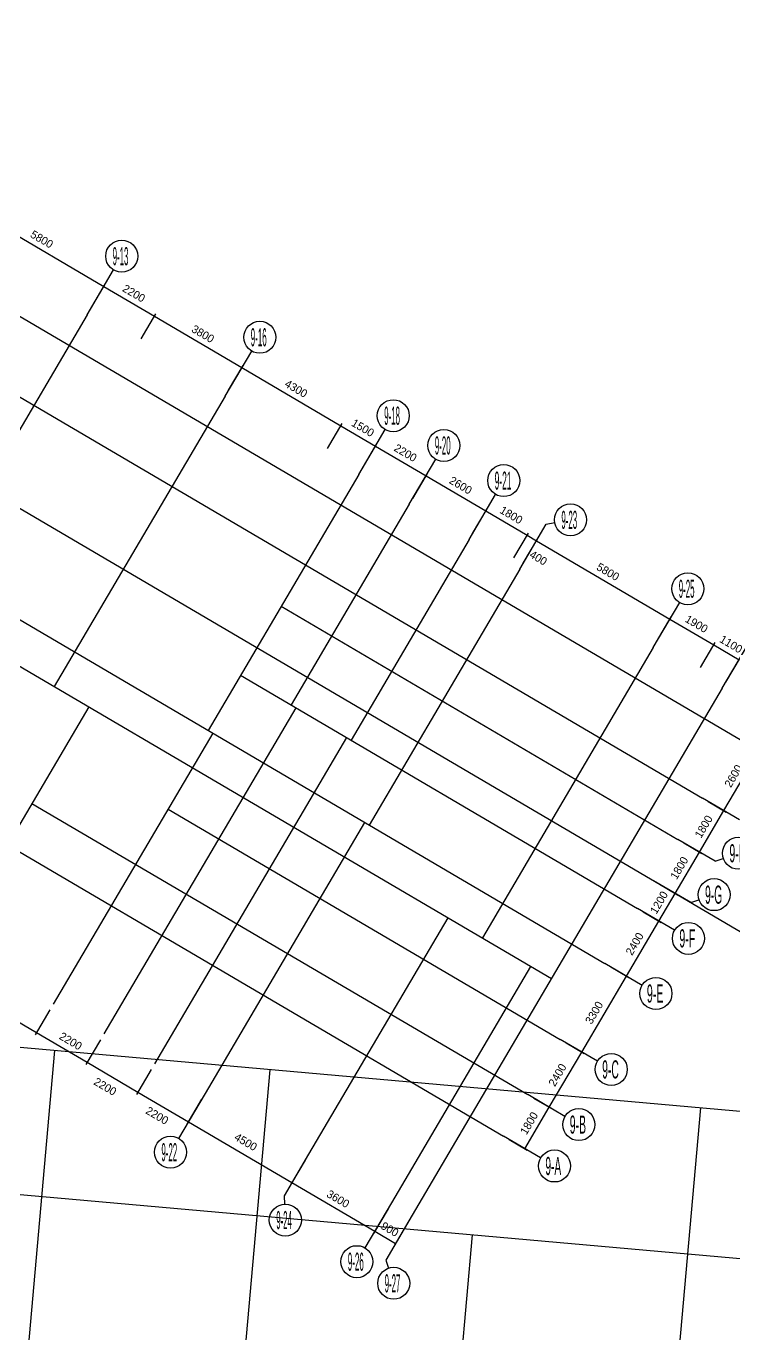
# Model space of a CAD drawing. Extents: x 471867 to 669967, y 35268 to 238913.
# Drawn here: x 611513 to 638021, y 94429 to 143453 of the extents above; entities that cross this region are included whole.
import ezdxf

# ---------------------------------------------------------------- set-up
doc = ezdxf.new("R2010")
doc.units = 0
doc.header["$LTSCALE"] = 100
doc.header["$MEASUREMENT"] = 0
for name, color, linetype in [('AXIS', 3, 'Continuous'), ('DOTE', 253, 'Continuous'), ('L-AXIS', 3, 'Continuous')]:
    doc.layers.add(name, color=color, linetype=linetype)
doc.styles.add('hztxt2', font='hztxt2')
doc.dimstyles.get("Standard").update_dxf_attribs({"dimtxt": 300, "dimasz": 100, "dimexe": 100, "dimexo": 250, "dimgap": 100, "dimtad": 0, "dimtoh": 1, "dimdec": 0, "dimdsep": 46, "dimcen": 0.09, "dimclrt": 7, "dimadec": 0, "dimazin": 0, "dimtfac": 1, "dimtdec": 4, "dimtofl": 0, "dimtmove": 0, "dimatfit": 3, "dimfxl": 1, "dimtolj": 1, "dimtzin": 0, "dimarcsym": 0})

# ---------------------------------------------------------------- blocks, each defined once
blk = doc.blocks.new('*D150')
at = {"layer": 'L-AXIS', "color": 0, "linetype": 'ByBlock', "lineweight": -2}
for p, q in [((630130, 123315), (630679, 124249)), ((630629, 124163), (635628, 121223)), ((635130, 120375), (635679, 121309))]:
    blk.add_line(p, q, dxfattribs=at)
for points in [[(630629, 124163), (630723, 124127), (630706, 124098)], [(635628, 121223), (635534, 121260), (635551, 121288)]]:
    blk.add_solid(points, dxfattribs=at)
at = {"layer": 'L-AXIS', "color": 7, "linetype": 'Continuous', "lineweight": -2, "insert": (633306, 122995), "char_height": 300, "width": 780, "attachment_point": 5, "rotation": 329.5454, "style": 'hztxt2'}
blk.add_mtext('5800', dxfattribs=at)
blk = doc.blocks.new('_AXISO')
blk.add_circle((0, 0), 0.5)
blk = doc.blocks.new('*D215')
at = {"layer": 'L-AXIS', "color": 0, "linetype": 'ByBlock', "lineweight": -2}
for p, q in [((633999, 107836), (635216, 109905)), ((634624, 110252), (635302, 109854)), ((633408, 108184), (634085, 107785))]:
    blk.add_line(p, q, dxfattribs=at)
for points in [[(635216, 109905), (635179, 109810), (635150, 109827)], [(633999, 107836), (634035, 107931), (634064, 107914)]]:
    blk.add_solid(points, dxfattribs=at)
at = {"layer": 'L-AXIS', "color": 7, "linetype": 'Continuous', "lineweight": -2, "insert": (634306, 109048), "char_height": 300, "width": 785, "attachment_point": 5, "rotation": 59.5454, "style": 'hztxt2'}
blk.add_mtext('2400', dxfattribs=at)
blk = doc.blocks.new('*D32')
at = {"layer": 'L-AXIS', "color": 0, "linetype": 'ByBlock', "lineweight": -2}
for p, q in [((633408, 108184), (634085, 107785)), ((632326, 104991), (633999, 107836)), ((631735, 105339), (632413, 104941))]:
    blk.add_line(p, q, dxfattribs=at)
for points in [[(633999, 107836), (633963, 107741), (633934, 107758)], [(632326, 104991), (632363, 105086), (632391, 105069)]]:
    blk.add_solid(points, dxfattribs=at)
at = {"layer": 'L-AXIS', "color": 7, "linetype": 'Continuous', "lineweight": -2, "insert": (632789, 106468), "char_height": 300, "width": 780, "attachment_point": 5, "rotation": 59.5454, "style": 'hztxt2'}
blk.add_mtext('3300', dxfattribs=at)
blk = doc.blocks.new('*D329')
at = {"layer": 'L-AXIS', "color": 0, "linetype": 'ByBlock', "lineweight": -2}
for p, q in [((616190, 104342), (615641, 103407)), ((615691, 103494), (617588, 102378)), ((618086, 103227), (617537, 102292))]:
    blk.add_line(p, q, dxfattribs=at)
for points in [[(615691, 103494), (615786, 103457), (615769, 103429)], [(617588, 102378), (617493, 102415), (617510, 102444)]]:
    blk.add_solid(points, dxfattribs=at)
at = {"layer": 'L-AXIS', "color": 7, "linetype": 'Continuous', "lineweight": -2, "insert": (616418, 102611), "char_height": 300, "width": 780, "attachment_point": 5, "rotation": 329.5454, "style": 'hztxt2'}
blk.add_mtext('2200', dxfattribs=at)
blk = doc.blocks.new('*D388')
at = {"layer": 'L-AXIS', "color": 0, "linetype": 'ByBlock', "lineweight": -2}
for p, q in [((614294, 105457), (613744, 104522)), ((613795, 104609), (615691, 103494)), ((616190, 104342), (615641, 103407))]:
    blk.add_line(p, q, dxfattribs=at)
for points in [[(613795, 104609), (613890, 104572), (613873, 104544)], [(615691, 103494), (615597, 103530), (615614, 103559)]]:
    blk.add_solid(points, dxfattribs=at)
at = {"layer": 'L-AXIS', "color": 7, "linetype": 'Continuous', "lineweight": -2, "insert": (614472, 103698), "char_height": 300, "width": 780, "attachment_point": 5, "rotation": 329.5454, "style": 'hztxt2'}
blk.add_mtext('2200', dxfattribs=at)
blk = doc.blocks.new('*D326')
at = {"layer": 'L-AXIS', "color": 0, "linetype": 'ByBlock', "lineweight": -2}
for p, q in [((625069, 99121), (624520, 98187)), ((625845, 98665), (625295, 97731)), ((624570, 98273), (625346, 97817))]:
    blk.add_line(p, q, dxfattribs=at)
for points in [[(624570, 98273), (624665, 98237), (624648, 98208)], [(625346, 97817), (625251, 97853), (625268, 97882)]]:
    blk.add_solid(points, dxfattribs=at)
at = {"layer": 'L-AXIS', "color": 7, "linetype": 'Continuous', "lineweight": -2, "insert": (625136, 98347), "char_height": 300, "width": 556.67, "attachment_point": 5, "rotation": 329.5454, "style": 'hztxt2'}
blk.add_mtext('900', dxfattribs=at)
blk = doc.blocks.new('*D148')
at = {"layer": 'L-AXIS', "color": 0, "linetype": 'ByBlock', "lineweight": -2}
for p, q in [((621966, 100946), (621416, 100011)), ((621467, 100098), (624570, 98273)), ((625069, 99121), (624520, 98187))]:
    blk.add_line(p, q, dxfattribs=at)
for points in [[(621467, 100098), (621562, 100061), (621545, 100033)], [(624570, 98273), (624476, 98309), (624493, 98338)]]:
    blk.add_solid(points, dxfattribs=at)
at = {"layer": 'L-AXIS', "color": 7, "linetype": 'Continuous', "lineweight": -2, "insert": (623196, 99487), "char_height": 300, "width": 775, "attachment_point": 5, "rotation": 329.5454, "style": 'hztxt2'}
blk.add_mtext('3600', dxfattribs=at)
blk = doc.blocks.new('*D214')
at = {"layer": 'L-AXIS', "color": 0, "linetype": 'ByBlock', "lineweight": -2}
for p, q in [((618086, 103227), (617537, 102292)), ((617588, 102378), (621467, 100098)), ((621966, 100946), (621416, 100011))]:
    blk.add_line(p, q, dxfattribs=at)
for points in [[(617588, 102378), (617682, 102342), (617666, 102313)], [(621467, 100098), (621372, 100134), (621389, 100163)]]:
    blk.add_solid(points, dxfattribs=at)
at = {"layer": 'L-AXIS', "color": 7, "linetype": 'Continuous', "lineweight": -2, "insert": (619739, 101623), "char_height": 300, "width": 790, "attachment_point": 5, "rotation": 329.5454, "style": 'hztxt2'}
blk.add_mtext('4500', dxfattribs=at)
blk = doc.blocks.new('*D27')
at = {"layer": 'L-AXIS', "color": 0, "linetype": 'ByBlock', "lineweight": -2}
for p, q in [((630519, 103270), (631196, 102872)), ((630198, 101371), (631110, 102922)), ((629607, 101718), (630284, 101320))]:
    blk.add_line(p, q, dxfattribs=at)
for points in [[(631110, 102922), (631074, 102828), (631045, 102845)], [(630198, 101371), (630234, 101465), (630263, 101449)]]:
    blk.add_solid(points, dxfattribs=at)
at = {"layer": 'L-AXIS', "color": 7, "linetype": 'Continuous', "lineweight": -2, "insert": (630352, 102324), "char_height": 300, "width": 690, "attachment_point": 5, "rotation": 59.5454, "style": 'hztxt2'}
blk.add_mtext('1800', dxfattribs=at)
blk = doc.blocks.new('*D91')
at = {"layer": 'L-AXIS', "color": 0, "linetype": 'ByBlock', "lineweight": -2}
for p, q in [((631110, 102922), (632326, 104991)), ((631735, 105339), (632413, 104941)), ((630519, 103270), (631196, 102872))]:
    blk.add_line(p, q, dxfattribs=at)
for points in [[(632326, 104991), (632290, 104897), (632261, 104914)], [(631110, 102922), (631146, 103017), (631175, 103000)]]:
    blk.add_solid(points, dxfattribs=at)
at = {"layer": 'L-AXIS', "color": 7, "linetype": 'Continuous', "lineweight": -2, "insert": (631417, 104134), "char_height": 300, "width": 785, "attachment_point": 5, "rotation": 59.5454, "style": 'hztxt2'}
blk.add_mtext('2400', dxfattribs=at)
blk = doc.blocks.new('*D351')
at = {"layer": 'L-AXIS', "color": 0, "linetype": 'ByBlock', "lineweight": -2}
for p, q in [((615820, 131729), (616370, 132663)), ((616319, 132577), (619595, 130651)), ((619096, 129803), (619645, 130737))]:
    blk.add_line(p, q, dxfattribs=at)
for points in [[(616319, 132577), (616414, 132540), (616397, 132512)], [(619595, 130651), (619500, 130687), (619517, 130716)]]:
    blk.add_solid(points, dxfattribs=at)
at = {"layer": 'L-AXIS', "color": 7, "linetype": 'Continuous', "lineweight": -2, "insert": (618134, 131915), "char_height": 300, "width": 780, "attachment_point": 5, "rotation": 329.5454, "style": 'hztxt2'}
blk.add_mtext('3800', dxfattribs=at)
blk = doc.blocks.new('*D379')
at = {"layer": 'L-AXIS', "color": 0, "linetype": 'ByBlock', "lineweight": -2}
for p, q in [((608518, 108853), (607969, 107918)), ((608019, 108005), (611898, 105724)), ((612397, 106572), (611848, 105638))]:
    blk.add_line(p, q, dxfattribs=at)
for points in [[(608019, 108005), (608114, 107968), (608097, 107940)], [(611898, 105724), (611804, 105760), (611821, 105789)]]:
    blk.add_solid(points, dxfattribs=at)
at = {"layer": 'L-AXIS', "color": 7, "linetype": 'Continuous', "lineweight": -2, "insert": (610136, 107166), "char_height": 300, "width": 790, "attachment_point": 5, "rotation": 329.5454, "style": 'hztxt2'}
blk.add_mtext('4500', dxfattribs=at)
blk = doc.blocks.new('*D169')
at = {"layer": 'L-AXIS', "color": 0, "linetype": 'ByBlock', "lineweight": -2}
for p, q in [((612397, 106572), (611848, 105638)), ((611898, 105724), (613795, 104609)), ((614294, 105457), (613744, 104522))]:
    blk.add_line(p, q, dxfattribs=at)
for points in [[(611898, 105724), (611993, 105687), (611976, 105659)], [(613795, 104609), (613700, 104645), (613717, 104674)]]:
    blk.add_solid(points, dxfattribs=at)
at = {"layer": 'L-AXIS', "color": 7, "linetype": 'Continuous', "lineweight": -2, "insert": (613181, 105402), "char_height": 300, "width": 780, "attachment_point": 5, "rotation": 329.5454, "style": 'hztxt2'}
blk.add_mtext('2200', dxfattribs=at)
blk = doc.blocks.new('*D200')
at = {"layer": 'L-AXIS', "color": 0, "linetype": 'ByBlock', "lineweight": -2}
for p, q in [((608924, 135784), (609473, 136718)), ((609423, 136632), (614422, 133692)), ((613924, 132844), (614473, 133778))]:
    blk.add_line(p, q, dxfattribs=at)
for points in [[(609423, 136632), (609517, 136595), (609500, 136567)], [(614422, 133692), (614328, 133728), (614345, 133757)]]:
    blk.add_solid(points, dxfattribs=at)
at = {"layer": 'L-AXIS', "color": 7, "linetype": 'Continuous', "lineweight": -2, "insert": (612100, 135463), "char_height": 300, "width": 780, "attachment_point": 5, "rotation": 329.5454, "style": 'hztxt2'}
blk.add_mtext('5800', dxfattribs=at)
blk = doc.blocks.new('*D285')
at = {"layer": 'L-AXIS', "color": 0, "linetype": 'ByBlock', "lineweight": -2}
for p, q in [((613924, 132844), (614473, 133778)), ((614422, 133692), (616319, 132577)), ((615820, 131729), (616370, 132663))]:
    blk.add_line(p, q, dxfattribs=at)
for points in [[(614422, 133692), (614517, 133656), (614500, 133627)], [(616319, 132577), (616224, 132613), (616241, 132642)]]:
    blk.add_solid(points, dxfattribs=at)
at = {"layer": 'L-AXIS', "color": 7, "linetype": 'Continuous', "lineweight": -2, "insert": (615548, 133436), "char_height": 300, "width": 780, "attachment_point": 5, "rotation": 329.5454, "style": 'hztxt2'}
blk.add_mtext('2200', dxfattribs=at)
blk = doc.blocks.new('*D344')
at = {"layer": 'L-AXIS', "color": 0, "linetype": 'ByBlock', "lineweight": -2}
for p, q in [((625992, 125748), (626542, 126682)), ((626491, 126596), (628732, 125278)), ((628234, 124430), (628783, 125364))]:
    blk.add_line(p, q, dxfattribs=at)
for points in [[(626491, 126596), (626586, 126560), (626569, 126531)], [(628732, 125278), (628638, 125314), (628654, 125343)]]:
    blk.add_solid(points, dxfattribs=at)
at = {"layer": 'L-AXIS', "color": 7, "linetype": 'Continuous', "lineweight": -2, "insert": (627789, 126239), "char_height": 300, "width": 775, "attachment_point": 5, "rotation": 329.5454, "style": 'hztxt2'}
blk.add_mtext('2600', dxfattribs=at)
blk = doc.blocks.new('*D161')
at = {"layer": 'L-AXIS', "color": 0, "linetype": 'ByBlock', "lineweight": -2}
for p, q in [((624096, 126863), (624645, 127797)), ((624594, 127711), (626491, 126596)), ((625992, 125748), (626542, 126682))]:
    blk.add_line(p, q, dxfattribs=at)
for points in [[(624594, 127711), (624689, 127675), (624672, 127646)], [(626491, 126596), (626396, 126632), (626413, 126661)]]:
    blk.add_solid(points, dxfattribs=at)
at = {"layer": 'L-AXIS', "color": 7, "linetype": 'Continuous', "lineweight": -2, "insert": (625720, 127455), "char_height": 300, "width": 780, "attachment_point": 5, "rotation": 329.5454, "style": 'hztxt2'}
blk.add_mtext('2200', dxfattribs=at)
blk = doc.blocks.new('*D226')
at = {"layer": 'L-AXIS', "color": 0, "linetype": 'ByBlock', "lineweight": -2}
for p, q in [((619096, 129803), (619645, 130737)), ((619595, 130651), (623301, 128471)), ((622803, 127623), (623352, 128557))]:
    blk.add_line(p, q, dxfattribs=at)
for points in [[(619595, 130651), (619689, 130614), (619672, 130586)], [(623301, 128471), (623207, 128508), (623224, 128536)]]:
    blk.add_solid(points, dxfattribs=at)
at = {"layer": 'L-AXIS', "color": 7, "linetype": 'Continuous', "lineweight": -2, "insert": (621625, 129863), "char_height": 300, "width": 790, "attachment_point": 5, "rotation": 329.5454, "style": 'hztxt2'}
blk.add_mtext('4300', dxfattribs=at)
blk = doc.blocks.new('*D108')
at = {"layer": 'L-AXIS', "color": 0, "linetype": 'ByBlock', "lineweight": -2}
for p, q in [((622803, 127623), (623352, 128557)), ((623301, 128471), (624594, 127711)), ((624096, 126863), (624645, 127797))]:
    blk.add_line(p, q, dxfattribs=at)
for points in [[(623301, 128471), (623396, 128435), (623379, 128406)], [(624594, 127711), (624500, 127747), (624517, 127776)]]:
    blk.add_solid(points, dxfattribs=at)
at = {"layer": 'L-AXIS', "color": 7, "linetype": 'Continuous', "lineweight": -2, "insert": (624125, 128393), "char_height": 300, "width": 690, "attachment_point": 5, "rotation": 329.5454, "style": 'hztxt2'}
blk.add_mtext('1500', dxfattribs=at)
blk = doc.blocks.new('*D160')
at = {"layer": 'L-AXIS', "color": 0, "linetype": 'ByBlock', "lineweight": -2}
for p, q in [((629785, 123518), (630335, 124452)), ((630130, 123315), (630679, 124249)), ((630284, 124366), (630629, 124163))]:
    blk.add_line(p, q, dxfattribs=at)
for points in [[(630284, 124366), (630378, 124329), (630362, 124301)], [(630629, 124163), (630534, 124199), (630551, 124228)]]:
    blk.add_solid(points, dxfattribs=at)
at = {"layer": 'L-AXIS', "color": 7, "linetype": 'Continuous', "lineweight": -2, "insert": (630699, 123517), "char_height": 300, "width": 576.67, "attachment_point": 5, "rotation": 329.5454, "style": 'hztxt2'}
blk.add_mtext('400', dxfattribs=at)
blk = doc.blocks.new('*D408')
at = {"layer": 'L-AXIS', "color": 0, "linetype": 'ByBlock', "lineweight": -2}
for p, q in [((628234, 124430), (628783, 125364)), ((628732, 125278), (630284, 124366)), ((629785, 123518), (630335, 124452))]:
    blk.add_line(p, q, dxfattribs=at)
for points in [[(628732, 125278), (628827, 125242), (628810, 125213)], [(630284, 124366), (630189, 124402), (630206, 124431)]]:
    blk.add_solid(points, dxfattribs=at)
at = {"layer": 'L-AXIS', "color": 7, "linetype": 'Continuous', "lineweight": -2, "insert": (629685, 125124), "char_height": 300, "width": 690, "attachment_point": 5, "rotation": 329.5454, "style": 'hztxt2'}
blk.add_mtext('1800', dxfattribs=at)
blk = doc.blocks.new('*D144')
at = {"layer": 'L-AXIS', "color": 0, "linetype": 'ByBlock', "lineweight": -2}
for p, q in [((637648, 114043), (638966, 116284)), ((638375, 116631), (639052, 116233)), ((637057, 114390), (637735, 113992))]:
    blk.add_line(p, q, dxfattribs=at)
for points in [[(638966, 116284), (638930, 116189), (638901, 116206)], [(637648, 114043), (637685, 114137), (637713, 114120)]]:
    blk.add_solid(points, dxfattribs=at)
at = {"layer": 'L-AXIS', "color": 7, "linetype": 'Continuous', "lineweight": -2, "insert": (638006, 115341), "char_height": 300, "width": 775, "attachment_point": 5, "rotation": 59.5454, "style": 'hztxt2'}
blk.add_mtext('2600', dxfattribs=at)
blk = doc.blocks.new('*D393')
at = {"layer": 'L-AXIS', "color": 0, "linetype": 'ByBlock', "lineweight": -2}
for p, q in [((637057, 114390), (637735, 113992)), ((636736, 112491), (637648, 114043)), ((636145, 112839), (636822, 112440))]:
    blk.add_line(p, q, dxfattribs=at)
for points in [[(637648, 114043), (637612, 113948), (637583, 113965)], [(636736, 112491), (636772, 112586), (636801, 112569)]]:
    blk.add_solid(points, dxfattribs=at)
at = {"layer": 'L-AXIS', "color": 7, "linetype": 'Continuous', "lineweight": -2, "insert": (636891, 113444), "char_height": 300, "width": 690, "attachment_point": 5, "rotation": 59.5454, "style": 'hztxt2'}
blk.add_mtext('1800', dxfattribs=at)
blk = doc.blocks.new('*D26')
at = {"layer": 'L-AXIS', "color": 0, "linetype": 'ByBlock', "lineweight": -2}
for p, q in [((635233, 111287), (635910, 110889)), ((635216, 109905), (635824, 110939)), ((634624, 110252), (635302, 109854))]:
    blk.add_line(p, q, dxfattribs=at)
for points in [[(635824, 110939), (635787, 110845), (635759, 110862)], [(635216, 109905), (635252, 110000), (635281, 109983)]]:
    blk.add_solid(points, dxfattribs=at)
at = {"layer": 'L-AXIS', "color": 7, "linetype": 'Continuous', "lineweight": -2, "insert": (635218, 110599), "char_height": 300, "width": 690, "attachment_point": 5, "rotation": 59.5454, "style": 'hztxt2'}
blk.add_mtext('1200', dxfattribs=at)
blk = doc.blocks.new('*D290')
at = {"layer": 'L-AXIS', "color": 0, "linetype": 'ByBlock', "lineweight": -2}
for p, q in [((636145, 112839), (636822, 112440)), ((635824, 110939), (636736, 112491)), ((635233, 111287), (635910, 110889))]:
    blk.add_line(p, q, dxfattribs=at)
for points in [[(636736, 112491), (636700, 112396), (636671, 112413)], [(635824, 110939), (635860, 111034), (635889, 111017)]]:
    blk.add_solid(points, dxfattribs=at)
at = {"layer": 'L-AXIS', "color": 7, "linetype": 'Continuous', "lineweight": -2, "insert": (635978, 111893), "char_height": 300, "width": 690, "attachment_point": 5, "rotation": 59.5454, "style": 'hztxt2'}
blk.add_mtext('1800', dxfattribs=at)
blk = doc.blocks.new('*D73')
at = {"layer": 'L-AXIS', "color": 0, "linetype": 'ByBlock', "lineweight": -2}
for p, q in [((636768, 119412), (637317, 120346)), ((637266, 120260), (638215, 119703)), ((637716, 118855), (638265, 119789))]:
    blk.add_line(p, q, dxfattribs=at)
for points in [[(637266, 120260), (637361, 120224), (637344, 120195)], [(638215, 119703), (638120, 119739), (638137, 119768)]]:
    blk.add_solid(points, dxfattribs=at)
at = {"layer": 'L-AXIS', "color": 7, "linetype": 'Continuous', "lineweight": -2, "insert": (637918, 120283), "char_height": 300, "width": 685, "attachment_point": 5, "rotation": 329.5454, "style": 'hztxt2'}
blk.add_mtext('1100', dxfattribs=at)
blk = doc.blocks.new('*D347')
at = {"layer": 'L-AXIS', "color": 0, "linetype": 'ByBlock', "lineweight": -2}
for p, q in [((635130, 120375), (635679, 121309)), ((635628, 121223), (637266, 120260)), ((636768, 119412), (637317, 120346))]:
    blk.add_line(p, q, dxfattribs=at)
for points in [[(635628, 121223), (635723, 121187), (635706, 121158)], [(637266, 120260), (637172, 120296), (637189, 120325)]]:
    blk.add_solid(points, dxfattribs=at)
at = {"layer": 'L-AXIS', "color": 7, "linetype": 'Continuous', "lineweight": -2, "insert": (636625, 121043), "char_height": 300, "width": 685, "attachment_point": 5, "rotation": 329.5454, "style": 'hztxt2'}
blk.add_mtext('1900', dxfattribs=at)

msp = doc.modelspace()

# ---------------------------------------------------------------- linework, layer by layer
at = {"layer": 'DOTE'}
for p, q in [((587628.3, 143453.4), (636841.8, 114516.9)), ((585803.6, 140350.1), (639805.6, 108598)), ((647775.5, 111104.2), (601053.4, 138575.8)), ((583218.7, 135953.7), (631186.4, 107749.7)), ((613797.1, 132628.3), (607394.4, 121738.9)), ((580177.5, 130781.5), (629391, 101845)), ((597120.7, 129519.7), (633192.4, 108310.3)), ((618969.3, 129587.1), (612566.6, 118697.8)), ((623969.1, 126647.4), (618326.6, 117051)), ((625865.6, 125532.3), (621439.6, 118004.8)), ((628106.8, 124214.5), (623680.8, 116687)), ((630003.3, 123099.4), (624360.9, 113503)), ((621063.7, 121706), (635929.5, 112965.2)), ((635003.1, 120159.6), (628600.4, 109270.2)), ((619543.1, 119119.9), (634408.9, 110379.1)), ((637589.2, 118639.1), (625971.5, 98880.3)), ((613859.6, 117937.5), (608644.7, 109068.2)), ((621612, 117903.5), (614420.3, 105672.2)), ((618499.1, 116949.7), (612523.8, 106787.3)), ((623508.4, 116788.4), (616316.7, 104557.1)), ((611730.8, 114316.9), (630303.4, 103396.7)), ((616826.4, 114105), (631519.8, 105465.6)), ((624188.5, 113604.4), (618213.2, 103442)), ((627307.3, 110030.5), (622092.3, 101161.2)), ((630410.6, 108205.8), (625195.6, 99336.5)), ((666955.8, 100223.5), (587358.1, 107283.1)), ((612569.3, 105047.1), (607133.4, 43756.3)), ((620637.6, 104331.5), (615201.7, 43040.7)), ((636774.3, 102900.4), (631338.3, 41609.5)), ((666469.9, 94745), (595896.9, 101004.2)), ((628220.1, 98137.5), (625759.7, 70396.4))]:
    msp.add_line(p, q, dxfattribs=at)
at = {"layer": 'L-AXIS'}
for p, q in [((613797.1, 132628.3), (614787.8, 134313.1)), ((618969.3, 129587.1), (619959.9, 131271.9)), ((623969.1, 126647.4), (624959.7, 128332.2)), ((625865.6, 125532.3), (626856.2, 127217.1)), ((628106.8, 124214.5), (629097.5, 125899.3)), ((630003.3, 123099.4), (630993.9, 124784.2)), ((630993.9, 124784.2), (631310.9, 124840.9)), ((635003.1, 120159.6), (635993.7, 121844.4)), ((637589.2, 118639.1), (638579.8, 120323.9)), ((638235, 113697.7), (636841.8, 114516.9)), ((637322.7, 112146.1), (635929.5, 112965.2)), ((637322.7, 112146.1), (637627.2, 112250.6)), ((636410.3, 110594.4), (635017.1, 111413.6)), ((635802.1, 109560), (634408.9, 110379.1)), ((636410.3, 110594.4), (636714.8, 110698.9)), ((634585.6, 107491.1), (633192.4, 108310.3)), ((632913, 104646.4), (631519.8, 105465.6)), ((618213.2, 103442), (617222.6, 101757.2)), ((631696.6, 102577.5), (630303.4, 103396.7)), ((630784.2, 101025.9), (629391, 101845)), ((622092.3, 101161.2), (621176.8, 99604.1)), ((621176.8, 99604.1), (621192.1, 99292.5)), ((625195.6, 99336.5), (624205, 97651.7)), ((625971.5, 98880.3), (624980.8, 97195.5)), ((624980.8, 97195.5), (625085.4, 96891))]:
    msp.add_line(p, q, dxfattribs=at)

# ---------------------------------------------------------------- block references
at = {"layer": 'AXIS'}
ref = msp.add_blockref('_AXISO', (615091.9, 134830.3), dxfattribs=dict(at, xscale=1199.999999999997, yscale=1200, rotation=359.999645787379))
ref.add_attrib('A', '9-13', (614752.5, 134490.9), dxfattribs={"height": 678.82, "style": 'hztxt2', "width": 0.325})
ref = msp.add_blockref('_AXISO', (620264.1, 131789.2), dxfattribs=dict(at, xscale=1199.999999999997, yscale=1200, rotation=359.999645787379))
ref.add_attrib('A', '9-16', (619924.6, 131449.8), dxfattribs={"height": 678.82, "style": 'hztxt2', "width": 0.329114})
ref = msp.add_blockref('_AXISO', (625263.8, 128849.4), dxfattribs=dict(at, xscale=1199.999999999997, yscale=1200, rotation=359.999645787379))
ref.add_attrib('A', '9-18', (624924.4, 128510), dxfattribs={"height": 678.82, "style": 'hztxt2', "width": 0.325})
ref = msp.add_blockref('_AXISO', (627160.3, 127734.3), dxfattribs=dict(at, xscale=1199.999999999997, yscale=1200, rotation=359.999645787379))
ref.add_attrib('A', '9-20', (626820.9, 127394.9), dxfattribs={"height": 678.82, "style": 'hztxt2', "width": 0.325})
ref = msp.add_blockref('_AXISO', (629401.6, 126416.5), dxfattribs=dict(at, xscale=1199.999999999997, yscale=1200, rotation=359.999645787379))
ref.add_attrib('A', '9-21', (629062.2, 126077.1), dxfattribs={"height": 678.82, "style": 'hztxt2', "width": 0.346667})
ref = msp.add_blockref('_AXISO', (631901.5, 124946.6), dxfattribs=dict(at, xscale=1199.999999999997, yscale=1200, rotation=359.999645787379))
ref.add_attrib('A', '9-23', (631562.1, 124607.2), dxfattribs={"height": 678.82, "style": 'hztxt2', "width": 0.325})
ref = msp.add_blockref('_AXISO', (636297.8, 122361.6), dxfattribs=dict(at, xscale=1199.999999999997, yscale=1200, rotation=359.999645787379))
ref.add_attrib('A', '9-25', (635958.4, 122022.2), dxfattribs={"height": 678.82, "style": 'hztxt2', "width": 0.325})
ref = msp.add_blockref('_AXISO', (638194.7, 112445.4), dxfattribs=dict(at, xscale=1199.999999999997, yscale=1200, rotation=359.999645787379))
ref.add_attrib('A', '9-H', (637855.3, 112106), dxfattribs={"height": 678.82, "style": 'hztxt2', "width": 0.433333})
ref = msp.add_blockref('_AXISO', (637282.3, 110893.7), dxfattribs=dict(at, xscale=1199.999999999997, yscale=1200, rotation=359.999645787379))
ref.add_attrib('A', '9-G', (636942.9, 110554.3), dxfattribs={"height": 678.82, "style": 'hztxt2', "width": 0.42623})
ref = msp.add_blockref('_AXISO', (636319.3, 109255.9), dxfattribs=dict(at, xscale=1199.999999999997, yscale=1200, rotation=359.999645787379))
ref.add_attrib('A', '9-F', (635979.9, 108916.4), dxfattribs={"height": 678.82, "style": 'hztxt2', "width": 0.440678})
ref = msp.add_blockref('_AXISO', (635102.9, 107187), dxfattribs=dict(at, xscale=1199.999999999997, yscale=1200, rotation=359.999645787379))
ref.add_attrib('A', '9-E', (634763.5, 106847.6), dxfattribs={"height": 678.82, "style": 'hztxt2', "width": 0.440678})
ref = msp.add_blockref('_AXISO', (633430.2, 104342.3), dxfattribs=dict(at, xscale=1199.999999999997, yscale=1200, rotation=359.999645787379))
ref.add_attrib('A', '9-C', (633090.8, 104002.9), dxfattribs={"height": 678.82, "style": 'hztxt2', "width": 0.42623})
ref = msp.add_blockref('_AXISO', (632213.8, 102273.4), dxfattribs=dict(at, xscale=1199.999999999997, yscale=1200, rotation=359.999645787379))
ref.add_attrib('A', '9-B', (631874.4, 101934), dxfattribs={"height": 678.82, "style": 'hztxt2', "width": 0.433333})
ref = msp.add_blockref('_AXISO', (616918.5, 101240), dxfattribs=dict(at, xscale=1199.999999999997, yscale=1200, rotation=359.999645787379))
ref.add_attrib('A', '9-22', (616579, 100900.6), dxfattribs={"height": 678.82, "style": 'hztxt2', "width": 0.325})
ref = msp.add_blockref('_AXISO', (631301.4, 100721.7), dxfattribs=dict(at, xscale=1199.999999999997, yscale=1200, rotation=359.999645787379))
ref.add_attrib('A', '9-A', (630962, 100382.3), dxfattribs={"height": 678.82, "style": 'hztxt2', "width": 0.419355})
ref = msp.add_blockref('_AXISO', (621221.5, 98693.2), dxfattribs=dict(at, xscale=1199.999999999997, yscale=1200, rotation=359.999645787379))
ref.add_attrib('A', '9-24', (620882.1, 98353.8), dxfattribs={"height": 678.82, "style": 'hztxt2', "width": 0.320988})
ref = msp.add_blockref('_AXISO', (623900.9, 97134.5), dxfattribs=dict(at, xscale=1199.999999999997, yscale=1200, rotation=359.999645787379))
ref.add_attrib('A', '9-26', (623561.5, 96795.1), dxfattribs={"height": 678.82, "style": 'hztxt2', "width": 0.329114})
ref = msp.add_blockref('_AXISO', (625280.2, 96323.5), dxfattribs=dict(at, xscale=1199.999999999997, yscale=1200, rotation=359.999645787379))
ref.add_attrib('A', '9-27', (624940.7, 95984.1), dxfattribs={"height": 678.82, "style": 'hztxt2', "width": 0.325})

# ---------------------------------------------------------------- dimensions: what is measured, and where the dimension line sits
at = {"layer": 'L-AXIS'}
for base, p1, p2, angle, picture, middle in [((614422.5, 133691.8), (608797.3, 135568), (613797.1, 132628.3), 329.54537, '*D200', (612100, 135463.4)), ((616318.9, 132576.8), (613797.1, 132628.3), (615693.6, 131513.2), 329.54537, '*D285', (615548.1, 133436)), ((619594.7, 130650.7), (615693.6, 131513.2), (618969.3, 129587.1), 329.54537, '*D351', (618134.2, 131915.4)), ((623301.4, 128471.2), (618969.3, 129587.1), (622676, 127407.7), 329.54537, '*D226', (621625.4, 129862.7)), ((624594.4, 127710.9), (622676, 127407.7), (623969.1, 126647.4), 329.54537, '*D108', (624125.3, 128392.8)), ((626490.9, 126595.9), (623969.1, 126647.4), (625865.6, 125532.3), 329.54537, '*D161', (625720.1, 127455.1)), ((628732.2, 125278), (625865.6, 125532.3), (628106.8, 124214.5), 329.54537, '*D344', (627788.9, 126238.7)), ((630283.8, 124365.7), (628106.8, 124214.5), (629658.5, 123302.1), 329.54537, '*D408', (629685.4, 125123.6)), ((630628.7, 124162.9), (629658.5, 123302.1), (630003.3, 123099.4), 329.54537, '*D160', (630192.3, 123815.4)), ((635628.4, 121223.2), (630003.3, 123099.4), (635003.1, 120159.6), 329.54537, '*D150', (633305.9, 122994.8)), ((637266.3, 120260.2), (635003.1, 120159.6), (636640.9, 119196.6), 329.54537, '*D347', (636624.8, 121043.4)), ((638214.5, 119702.6), (636640.9, 119196.6), (637589.2, 118639.1), 329.54537, '*D73', (637917.8, 120283.1)), ((638966.3, 116283.9), (636841.8, 114516.9), (638159.6, 116758.2), 59.54537, '*D144', (638005.6, 115340.7)), ((637648.4, 114042.6), (635929.5, 112965.2), (636841.8, 114516.9), 59.54537, '*D393', (636890.5, 113444.2)), ((636736.1, 112491), (635017.1, 111413.6), (635929.5, 112965.2), 59.54537, '*D290', (635978.2, 111892.5)), ((635823.7, 110939.3), (634408.9, 110379.1), (635017.1, 111413.6), 59.54537, '*D26', (635217.9, 110599.5)), ((635215.5, 109904.9), (633192.4, 108310.3), (634408.9, 110379.1), 59.54537, '*D215', (634305.6, 109047.8)), ((611898.4, 105723.7), (608644.7, 109068.2), (612523.8, 106787.3), 329.54537, '*D379', (610136.3, 107165.9)), ((633999.1, 107836), (631519.8, 105465.6), (633192.4, 108310.3), 59.54537, '*D32', (632788.9, 106468.4)), ((613794.9, 104608.7), (612523.8, 106787.3), (614420.3, 105672.2), 329.54537, '*D169', (613181.3, 105401.6)), ((615691.4, 103493.6), (614420.3, 105672.2), (616316.7, 104557.1), 329.54537, '*D388', (614472, 103697.7)), ((632326.4, 104991.3), (630303.4, 103396.7), (631519.8, 105465.6), 59.54537, '*D91', (631416.5, 104134.3)), ((617587.8, 102378.5), (616316.7, 104557.1), (618213.2, 103442), 329.54537, '*D329', (616418.1, 102611.3)), ((621467, 100097.6), (618213.2, 103442), (622092.3, 101161.2), 329.54537, '*D214', (619739, 101623.4)), ((631110, 102922.4), (629391, 101845), (630303.4, 103396.7), 59.54537, '*D27', (630352.1, 102324)), ((624570.3, 98273), (622092.3, 101161.2), (625195.6, 99336.5), 329.54537, '*D148', (623196, 99487)), ((625346.1, 97816.8), (625195.6, 99336.5), (625971.5, 98880.3), 329.54537, '*D326', (625135.6, 98346.6))]:
    dim = msp.add_linear_dim(base=base, p1=p1, p2=p2, angle=angle, dimstyle='Standard', dxfattribs=at)
    dim.commit()
    dim.dimension.update_dxf_attribs({"geometry": picture, "text_midpoint": middle})

doc.saveas('drawing.dxf')
